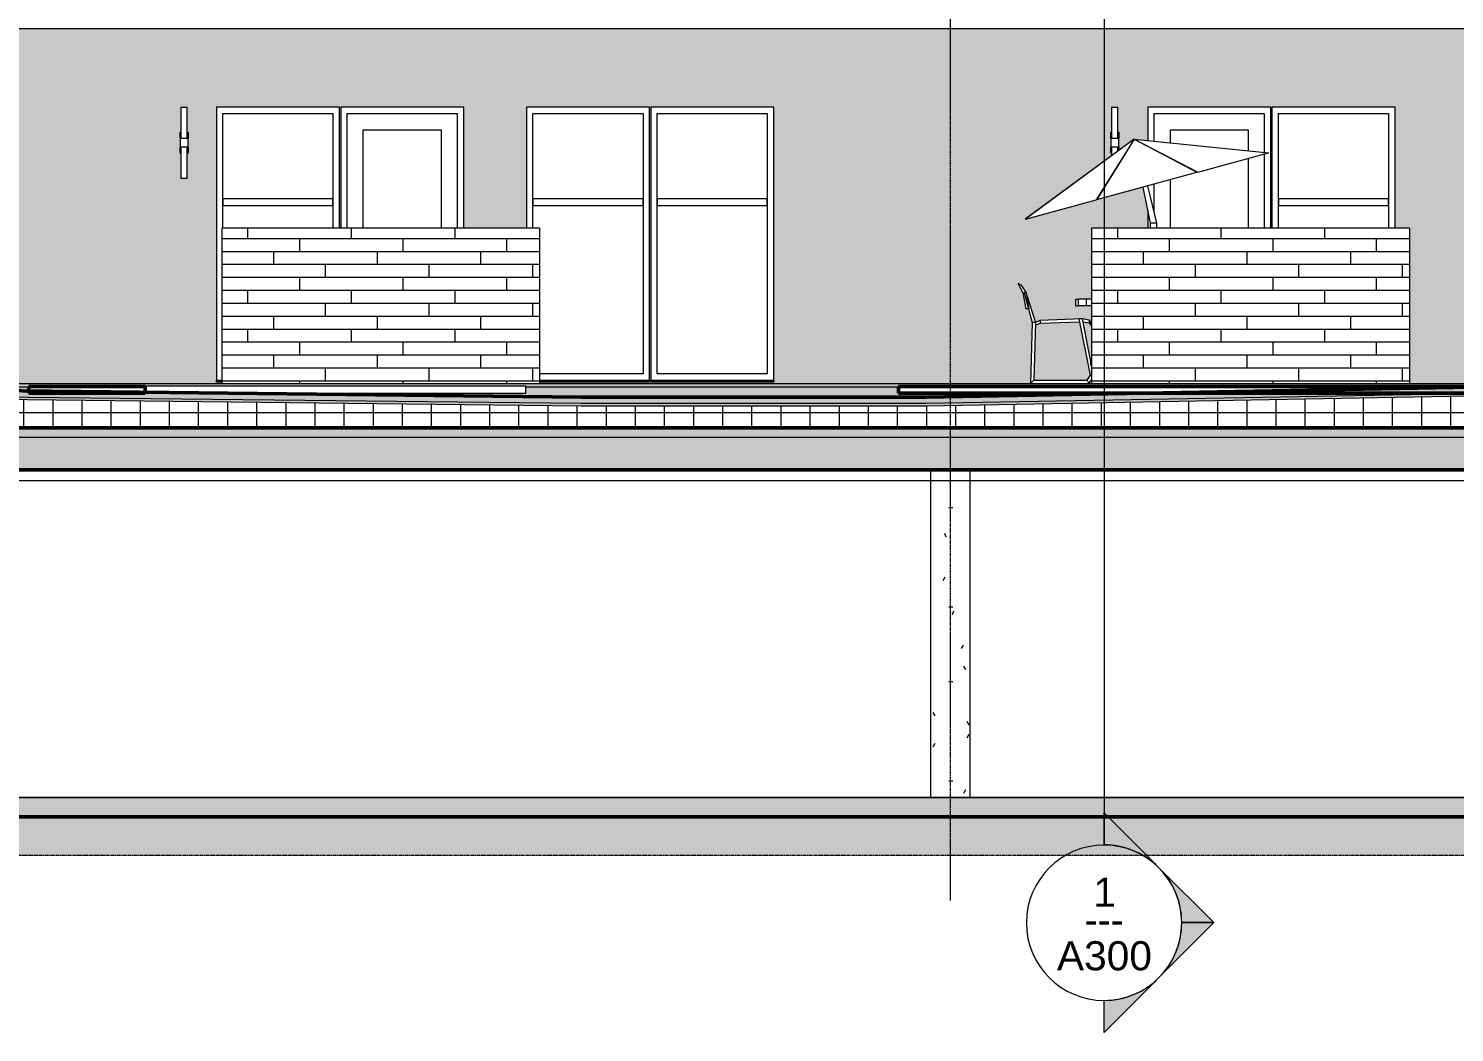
# Model space of a CAD drawing. Header units: inches. Extents: x -4169 to 1217, y -214 to 588.
# Drawn here: x -898.8 to -458.1, y -200.6 to 109.7 of the extents above; entities that cross this region are included whole.
import ezdxf

# ---------------------------------------------------------------- set-up
doc = ezdxf.new("R2010")
doc.units = ezdxf.units.IN
doc.header["$MEASUREMENT"] = 0
doc.linetypes.add('Aligning Line 1_8_', pattern=[0.25, 0.125, -0.125])
doc.linetypes.add('Grid Line 1_2_', pattern=[0.875, 0.5, -0.125, 0.125, -0.125])
for name, color, linetype, lineweight in [('0-6', 90, 'Continuous', 5), ('A-CLNG', 13, 'Continuous', 13), ('A-FLOR', 192, 'Continuous', 13), ('A-FLOR-3', 192, 'Continuous', 50), ('A-FLOR-LEVL-1', 51, 'Grid Line 1_2_', 9), ('A-FLOR-MCUT', 51, 'Continuous', 13), ('A-FLOR-PATT-1', 8, 'Continuous', 9), ('A-GLAZ', 151, 'Continuous', 13), ('A-WALL', 113, 'Continuous', 13), ('A-WALL-PATT-3', 111, 'Continuous', 9), ('C-BLDG-PADS-1', 55, 'Continuous', 9), ('C-BLDG-PADS-2', 10, 'Continuous', 13), ('C-TOPO', 7, 'Continuous', 9), ('C-TOPO-1', 250, 'Continuous', 50), ('E-LITE-EQPM', 33, 'Continuous', 9), ('G-ANNO-SYMB', 111, 'Aligning Line 1_8_', 9), ('G-ANNO-SYMB-2', 147, 'Aligning Line 1_8_', 9), ('G-ANNO-SYMB-3', 111, 'Continuous', 9), ('G-IMPT', 8, 'Continuous', 9), ('L-SITE', 91, 'Continuous', 9), ('S-COLS', 52, 'Continuous', 9), ('S-GRID-1', 1, 'Grid Line 1_2_', 9)]:
    doc.layers.add(name, color=color, linetype=linetype, lineweight=lineweight)
doc.styles.add('Arial', font='arial.ttf', dxfattribs={"height": 9})
doc.styles.add('Century Gothic', font='ufonts.com_century-gothic.ttf', dxfattribs={"height": 9})
pattern_1 = [(0, (-474.158, 0.8), (0, 4), []), (90, (-474.158, 0.8), (-8, 8), [4, -28]), (90, (-458.158, 4.8), (-8, 8), [4, -28])]
pattern_2 = [(0, (-742.958, 0.8), (0, 4), []), (90, (-742.958, 0.8), (-8, 8), [4, -28]), (90, (-726.958, 4.8), (-8, 8), [4, -28])]

# ---------------------------------------------------------------- blocks, each defined once
blk = doc.blocks.new('CTR - 2nd Phase_rvt-2-BUILDING ELEVATION - COURTYARD - LOOKING WEST')
at = {"layer": 'A-FLOR-LEVL-1'}
for p, q in [((1814.21, 0), (4168.71, 0)), ((1814.21, -30), (4168.71, -30)), ((1814.21, -128), (4168.71, -128))]:
    blk.add_line(p, q, dxfattribs=at)
blk = doc.blocks.new('CTR  - Topography_rvt-2-BUILDING ELEVATION - COURTYARD - LOOKING WEST')
at = {"layer": 'C-BLDG-PADS-1'}
h = blk.add_hatch(dxfattribs=at)
h.set_pattern_fill('FP_44', color=256, style=0, pattern_type=2)
h.set_pattern_definition([(50, (0, 0), (27.5427, -2.40992), [2.88, -31.68]), (355, (0, 0), (-5.32784, 28.88427), [2.304, -25.344]), (100.451, (2.295, -0.2), (22.21532, 26.47393), [2.448, -26.924]), (46.184, (0, 7.68), (40.98187, -6.35642), [4.32, -47.52]), (96.636, (3.415, 7.15), (35.89075, 37.4062), [3.671, -40.386]), (351.184, (0, 7.68), (35.89097, 37.4062), [3.456, -38.016]), (21, (3.84, 5.76), (22.92104, -15.46073), [2.88, -31.68]), (326, (3.84, 5.76), (9.34353, 27.84574), [2.304, -25.344]), (71.451, (5.75, 4.472), (32.26477, 12.38442), [2.448, -26.924]), (37.5, (0, 0), (0.466855, 12.782707), [1.267, -23.77, 1.267, -24.461, -25.44]), (37.5, (0, 0), (0.466855, 12.782707), [-50.765, 1.267, -24.173]), (7.5, (0, 0), (10.10159, 15.14509), [1.267, -13.402, 1.267, -23.194, -9.696]), (7.5, (0, 0), (10.10159, 15.14509), [-39.13, 1.267, -8.429]), (327.5, (-8.563, 0), (20.49916, -0.86578), [1.267, -8.333, 1.267, -28.685, -39.744]), (327.5, (-8.563, 0), (20.49916, -0.86578), [-39.552, 1.267, -38.477]), (317.5, (-12.403, 0), (22.39478, 3.84429), [1.267, -11.213, 1.267, -18.624, -28.224]), (317.5, (-12.403, 0), (22.39478, 3.84429), [-32.371, 1.267, -26.957])])
h.paths.add_polyline_path([(2856.41, -134), (3824.32, -134), (3824.32, -128), (1938.32, -128), (1938.32, -134), (2721.34, -134)], flags=0)
at = {"layer": 'C-TOPO'}
h = blk.add_hatch(dxfattribs=at)
h.set_pattern_fill('FP_25', color=256, style=0, pattern_type=2)
h.set_pattern_definition([(0, (0, 0), (24, 24), [24, -24]), (0, (0, 9), (24, 24), [24, -24]), (0, (0, 18), (24, 24), [24, -24]), (90, (3, 21), (-24, 24), [24, -24]), (90, (12, 21), (-24, 24), [24, -24]), (90, (21, 21), (-24, 24), [24, -24])])
h.paths.add_polyline_path([(3812.32, -145.87), (3812.32, -134.01), (1938.32, -134.01), (1938.32, -145.87), (3801.89, -145.87)], flags=0)
at = {"layer": 'A-FLOR-LEVL-1'}
for p, q in [((1814.21, 0), (4168.71, 0)), ((1814.21, -128), (4168.71, -128))]:
    blk.add_line(p, q, dxfattribs=at)
at = {"layer": 'C-BLDG-PADS-2'}
for p, q in [((3824.32, -128), (1938.32, -128)), ((1938.32, -134), (3824.32, -134))]:
    blk.add_line(p, q, dxfattribs=at)
at = {"layer": 'C-TOPO'}
blk.add_line((2866.91, -134.01), (1938.32, -134.01), dxfattribs=at)
at = {"layer": 'C-TOPO-1'}
blk.add_line((2866.91, -134.01), (1938.32, -134.01), dxfattribs=at)
at = {"layer": 'G-ANNO-SYMB-2'}
blk.add_line((1910.93, 0), (4072.03, 0), dxfattribs=at)
blk = doc.blocks.new('CTR - 1st Phase - Common Walls_rvt-2-BUILDING ELEVATION - COURTYARD - LOOKING WEST')
at = {"layer": 'A-FLOR-LEVL-1'}
for p, q in [((1814.21, 0), (4168.71, 0)), ((1814.21, -30), (4168.71, -30)), ((1814.21, -128), (4168.71, -128))]:
    blk.add_line(p, q, dxfattribs=at)
at = {"layer": 'G-ANNO-SYMB-2'}
blk.add_line((1910.93, 0), (4072.03, 0), dxfattribs=at)
blk = doc.blocks.new('Concrete-Rectangular-Column - ONE-V55-BUILDING ELEVATION - COURTYARD - LOOKING WEST')
at = {"layer": 'S-COLS'}
h = blk.add_hatch(dxfattribs=at)
h.set_pattern_fill('FP_43', color=256, style=0, pattern_type=2)
h.set_pattern_definition([(0, (0, 0), (30.72, 7.68), [1.267, -21.773, 1.267, -21.773, -122.88]), (0, (0, 0), (30.72, 7.68), [-46.08, 1.267, -44.813, 1.267, -21.773, -53.76]), (0, (0, 0), (30.72, 7.68), [-115.2, 1.267, -14.093, 1.267, -37.133]), (120, (11.52, 3.84), (-22.011075, 22.7643), [1.267, -21.773, 1.267, -21.773, -122.88]), (120, (11.52, 3.84), (-22.011075, 22.7643), [-46.08, 1.267, -44.813, 1.267, -21.773, -53.76]), (120, (11.52, 3.84), (-22.011075, 22.7643), [-115.2, 1.267, -14.093, 1.267, -37.133]), (240, (15.36, 19.2), (-8.708925, -30.4443), [1.267, -21.773, 1.267, -21.773, -122.88]), (240, (15.36, 19.2), (-8.708925, -30.4443), [-46.08, 1.267, -44.813, 1.267, -21.773, -53.76]), (240, (15.36, 19.2), (-8.708925, -30.4443), [-115.2, 1.267, -14.093, 1.267, -37.133])])
h.paths.add_polyline_path([(2494.32, -128), (2506.32, -128), (2506.32, -26.75), (2494.32, -26.75), (2494.32, -61.76)], flags=0)
for p, q in [((2494.32, -128), (2494.32, -26.75)), ((2506.32, -26.75), (2506.32, -128))]:
    blk.add_line(p, q, dxfattribs=at)
blk = doc.blocks.new('Outdoor Table01 - 02ZUTB01_dwg-1294291-BUILDING ELEVATION - COURTYARD - LOOKING WEST')
at = {"layer": 'G-IMPT'}
for p, q in [((2557.12, 75.5), (2523.44, 50.77)), ((2557.12, 75.5), (2523.44, 50.77)), ((2557.12, 75.5), (2523.55, 50.8)), ((2557.12, 75.5), (2545.38, 56.75)), ((2557.12, 75.5), (2545.63, 56.82)), ((2557.12, 75.5), (2598.7, 71.29)), ((2557.12, 75.5), (2598.7, 71.29)), ((2557.12, 75.5), (2576.51, 65.24)), ((2557.12, 75.5), (2576.76, 65.31)), ((2557.12, 75.5), (2598.59, 71.26)), ((2576.76, 65.31), (2598.59, 71.26)), ((2545.63, 56.82), (2576.51, 65.24)), ((2562.12, 49.5), (2559.88, 60.7)), ((2564.12, 49.5), (2561.34, 61.1)), ((2523.55, 50.8), (2545.38, 56.75)), ((2562.12, 48), (2562.12, 49.5)), ((2564.12, 49.5), (2562.12, 49.5)), ((2564.12, 48), (2564.12, 49.5)), ((2521.14, 31), (2522.14, 30.5)), ((2521.14, 31), (2522.75, 28)), ((2522.14, 30.5), (2523.75, 28)), ((2522.75, 28), (2523.62, 23)), ((2522.75, 28), (2523.12, 28)), ((2523.62, 28), (2523.12, 28)), ((2523.12, 28), (2525.62, 18.83)), ((2523.62, 28), (2523.88, 27.21)), ((2523.62, 28), (2523.75, 28)), ((2523.75, 28), (2524.62, 23)), ((2523.9, 27.15), (2526.62, 18.83)), ((2524.49, 23), (2523.62, 23)), ((2524.62, 23), (2524.56, 23)), ((2539.12, 24), (2539.12, 26)), ((2539.12, 26), (2539.94, 26)), ((2539.12, 24), (2539.94, 24)), ((2542.34, 26), (2539.94, 26)), ((2539.94, 24), (2539.94, 26)), ((2542.34, 24), (2539.94, 24)), ((2543.92, 26), (2542.34, 26)), ((2542.34, 24), (2542.34, 26)), ((2543.92, 24), (2542.34, 24)), ((2525.62, 18.83), (2525.12, 0)), ((2526.62, 18.83), (2525.62, 18.83)), ((2526.62, 18.83), (2526.12, 1)), ((2528.12, 18.48), (2526.6, 17.98)), ((2528.12, 19.48), (2526.62, 18.83)), ((2541.12, 20), (2528.12, 19.48)), ((2528.12, 19.48), (2528.12, 18.48)), ((2540.33, 18.97), (2528.12, 18.48)), ((2543.62, 2.5), (2540.12, 20)), ((2541.12, 20), (2540.12, 20)), ((2543.92, 5.6), (2541.12, 20)), ((2543.25, 19.59), (2541.12, 20)), ((2543.25, 18.59), (2541.33, 18.96)), ((2543.25, 19.59), (2543.92, 18.29)), ((2543.25, 19.59), (2543.25, 18.59)), ((2543.25, 18.59), (2543.92, 17.79)), ((2543.62, 6.5), (2543.62, 5.5)), ((2525.12, 0), (2526.12, 1)), ((2525.12, 0), (2543.12, 0)), ((2526.12, 1), (2542.62, 1)), ((2542.62, 1), (2543.62, 2.5)), ((2542.62, 1), (2543.12, 0)), ((2543.12, 0), (2543.92, 1.07)), ((2543.62, 2.5), (2543.92, 2.35))]:
    blk.add_line(p, q, dxfattribs=at)
blk = doc.blocks.new('Outdoor Table01 - Outdoor Table01-1899970-BUILDING ELEVATION - COURTYARD - LOOKING WEST')
blk.add_blockref('Outdoor Table01 - 02ZUTB01_dwg-1294291-BUILDING ELEVATION - COURTYARD - LOOKING WEST', (0, 0))
blk = doc.blocks.new('_THE_ WINDOW _ DOOR - Door - 1st Floor-2113397-BUILDING ELEVATION - COURTYARD - LOOKING WEST')
at = {"layer": 'A-GLAZ'}
for p, q in [((3329.31, 85.37), (3329.31, 48)), ((3367.34, 85.37), (3329.31, 85.37)), ((3367.34, 48), (3367.34, 85.37)), ((3331.31, 83.37), (3365.34, 83.37)), ((3331.31, 48), (3331.31, 83.37)), ((3365.34, 83.37), (3365.34, 48)), ((3336.31, 78.37), (3360.34, 78.37)), ((3336.31, 48), (3336.31, 78.37)), ((3360.34, 78.37), (3360.34, 48))]:
    blk.add_line(p, q, dxfattribs=at)
blk = doc.blocks.new('_THE_ WINDOW _ DOOR - Window - 1st Floor-2113384-BUILDING ELEVATION - COURTYARD - LOOKING WEST')
at = {"layer": 'A-GLAZ'}
for p, q in [((2599.71, 85.37), (2599.71, 48)), ((2637.74, 85.37), (2599.71, 85.37)), ((2637.74, 48), (2637.74, 85.37)), ((2601.71, 83.37), (2635.74, 83.37)), ((2601.71, 48), (2601.71, 83.37)), ((2635.74, 83.37), (2635.74, 48)), ((2635.74, 57), (2601.71, 57)), ((2601.71, 57), (2601.71, 55)), ((2601.71, 55), (2635.74, 55)), ((2635.74, 55), (2635.74, 57))]:
    blk.add_line(p, q, dxfattribs=at)
blk = doc.blocks.new('_THE_ WINDOW _ DOOR - Door - 1st Floor-2113385-BUILDING ELEVATION - COURTYARD - LOOKING WEST')
at = {"layer": 'A-GLAZ'}
for p, q in [((2599.34, 85.37), (2561.31, 85.37)), ((2561.31, 85.37), (2561.31, 75.07)), ((2599.34, 48), (2599.34, 85.37)), ((2563.31, 74.87), (2563.31, 83.37)), ((2563.31, 83.37), (2597.34, 83.37)), ((2597.34, 83.37), (2597.34, 71.39)), ((2568.31, 74.36), (2568.31, 78.37)), ((2568.31, 78.37), (2592.34, 78.37)), ((2592.34, 78.37), (2592.34, 71.9)), ((2563.31, 72.22), (2563.31, 72.29)), ((2597.34, 70.92), (2597.34, 48)), ((2568.31, 69.58), (2568.31, 69.69)), ((2592.34, 69.56), (2592.34, 48)), ((2568.31, 48), (2568.31, 63)), ((2563.31, 52.89), (2563.31, 61.64)), ((2561.31, 53.56), (2561.31, 48))]:
    blk.add_line(p, q, dxfattribs=at)
blk = doc.blocks.new('_THE_ WINDOW _ DOOR - Window - 1st Floor-V71-BUILDING ELEVATION - COURTYARD - LOOKING WEST')
at = {"layer": 'A-GLAZ'}
for p, q in [((2273.5, 85.37), (2273.5, 1)), ((2311.52, 85.37), (2273.5, 85.37)), ((2311.52, 48), (2311.52, 85.37)), ((2275.5, 83.37), (2309.52, 83.37)), ((2275.5, 48), (2275.5, 83.37)), ((2309.52, 83.37), (2309.52, 48)), ((2309.52, 57), (2275.5, 57)), ((2275.5, 57), (2275.5, 55)), ((2275.5, 55), (2309.52, 55)), ((2309.52, 55), (2309.52, 57)), ((2273.5, 1), (2275.12, 1)), ((2273.5, 1), (2273.5, 0.5)), ((2273.5, 0.5), (2275.12, 0.5))]:
    blk.add_line(p, q, dxfattribs=at)
blk = doc.blocks.new('_THE_ WINDOW _ DOOR - Window - 1st Floor-V68-BUILDING ELEVATION - COURTYARD - LOOKING WEST')
at = {"layer": 'A-GLAZ'}
for p, q in [((3137.31, 85.37), (3137.31, 48)), ((3175.34, 85.37), (3137.31, 85.37)), ((3175.34, 1), (3175.34, 85.37)), ((3139.31, 83.37), (3173.34, 83.37)), ((3139.31, 48), (3139.31, 83.37)), ((3173.34, 83.37), (3173.34, 3)), ((3173.34, 57), (3139.31, 57)), ((3139.31, 57), (3139.31, 55)), ((3139.31, 55), (3173.34, 55)), ((3173.34, 55), (3173.34, 57)), ((3173.34, 3), (3141.37, 3)), ((3141.37, 1), (3175.34, 1)), ((3141.37, 0.5), (3175.34, 0.5)), ((3175.34, 0.5), (3175.34, 1))]:
    blk.add_line(p, q, dxfattribs=at)
blk = doc.blocks.new('_THE_ WINDOW _ DOOR - Window - 1st Floor-V72-BUILDING ELEVATION - COURTYARD - LOOKING WEST')
at = {"layer": 'A-GLAZ'}
for p, q in [((2138.72, 85.37), (2138.72, 1)), ((2176.75, 85.37), (2138.72, 85.37)), ((2176.75, 1), (2176.75, 85.37)), ((2140.72, 83.37), (2174.75, 83.37)), ((2140.72, 3), (2140.72, 83.37)), ((2174.75, 83.37), (2174.75, 3)), ((2174.75, 57), (2140.72, 57)), ((2140.72, 57), (2140.72, 55)), ((2140.72, 55), (2174.75, 55)), ((2174.75, 55), (2174.75, 57)), ((2138.72, 1), (2176.75, 1)), ((2138.72, 1), (2138.72, 0.5)), ((2138.72, 0.5), (2176.75, 0.5)), ((2174.75, 3), (2140.72, 3)), ((2176.75, 0.5), (2176.75, 1))]:
    blk.add_line(p, q, dxfattribs=at)
blk = doc.blocks.new('VISA-OW2400-02-SASS - OW2400-L30K-MVOLT-V80-BUILDING ELEVATION - COURTYARD - LOOKING WEST')
at = {"layer": 'E-LITE-EQPM'}
for p, q in [((2550.12, 85.37), (2552.12, 85.37)), ((2550.12, 85.37), (2550.12, 75.75)), ((2552.12, 75.75), (2552.12, 85.37)), ((2549.87, 77.62), (2550.12, 77.62)), ((2549.87, 75.75), (2549.87, 77.62)), ((2549.87, 75.75), (2552.37, 75.75)), ((2549.87, 75.75), (2549.87, 73)), ((2552.12, 77.62), (2552.37, 77.62)), ((2552.37, 77.62), (2552.37, 75.75)), ((2552.37, 73), (2552.37, 75.75)), ((2552.37, 73), (2549.87, 73)), ((2549.87, 71.12), (2549.87, 73)), ((2549.87, 71.12), (2550.12, 71.12)), ((2550.12, 73), (2550.12, 70.35)), ((2552.12, 71.82), (2552.12, 73)), ((2552.37, 73), (2552.37, 72)), ((2552.12, 67.37), (2552.12, 67.52)), ((2550.12, 64.32), (2550.12, 64.12))]:
    blk.add_line(p, q, dxfattribs=at)
blk = doc.blocks.new('VISA-OW2400-02-SASS - OW2400-L30K-MVOLT-V79-BUILDING ELEVATION - COURTYARD - LOOKING WEST')
at = {"layer": 'E-LITE-EQPM'}
for p, q in [((3242.07, 85.37), (3244.07, 85.37)), ((3242.07, 85.37), (3242.07, 75.75)), ((3244.07, 75.75), (3244.07, 85.37)), ((3241.82, 77.62), (3242.07, 77.62)), ((3241.82, 75.75), (3241.82, 77.62)), ((3241.82, 75.75), (3244.32, 75.75)), ((3241.82, 75.75), (3241.82, 73)), ((3244.07, 77.62), (3244.32, 77.62)), ((3244.32, 77.62), (3244.32, 75.75)), ((3244.32, 73), (3244.32, 75.75)), ((3244.32, 73), (3241.82, 73)), ((3241.82, 71.12), (3241.82, 73)), ((3241.82, 71.12), (3242.07, 71.12)), ((3242.07, 73), (3242.07, 63.37)), ((3244.07, 63.37), (3244.07, 73)), ((3244.32, 71.12), (3244.07, 71.12)), ((3244.32, 73), (3244.32, 71.12)), ((3244.07, 63.37), (3242.07, 63.37))]:
    blk.add_line(p, q, dxfattribs=at)
blk = doc.blocks.new('Section - Section Head - Filled-22785-BUILDING ELEVATION - COURTYARD - LOOKING WEST')
at = {"layer": 'G-ANNO-SYMB-3'}
h = blk.add_hatch(color=256, dxfattribs=at)
edge = h.paths.add_edge_path(flags=0)
edge.add_line((2563.93, -148.84), (2547.82, -132.73))
edge.add_line((2547.82, -132.73), (2547.82, -142.64))
edge.add_arc((2547.82, -166.67), 24.03, 47.9216, 90, ccw=False)
h = blk.add_hatch(color=256, dxfattribs=at)
edge = h.paths.add_edge_path(flags=0)
edge.add_arc((2547.82, -166.67), 24, 0, 45, ccw=False)
edge.add_line((2571.82, -166.67), (2581.76, -166.67))
edge.add_line((2581.76, -166.67), (2564.79, -149.7))
h = blk.add_hatch(color=256, dxfattribs=at)
edge = h.paths.add_edge_path(flags=0)
edge.add_line((2564.79, -183.64), (2581.76, -166.67))
edge.add_line((2581.76, -166.67), (2571.82, -166.67))
edge.add_arc((2547.82, -166.67), 24, 315, 360, ccw=False)
h = blk.add_hatch(color=256, dxfattribs=at)
edge = h.paths.add_edge_path(flags=0)
edge.add_arc((2547.82, -166.67), 24.03, 270, 312.0784, ccw=False)
edge.add_line((2547.82, -190.7), (2547.82, -200.61))
edge.add_line((2547.82, -200.61), (2563.93, -184.51))
for p, q in [((2547.82, -142.64), (2547.82, -132.73)), ((2547.82, -132.73), (2563.93, -148.84)), ((2564.79, -149.7), (2581.76, -166.67)), ((2581.76, -166.67), (2564.79, -183.64)), ((2571.82, -166.67), (2581.76, -166.67)), ((2581.76, -166.67), (2571.82, -166.67)), ((2563.93, -184.51), (2547.82, -200.61)), ((2547.82, -200.61), (2547.82, -190.7))]:
    blk.add_line(p, q, dxfattribs=at)
for centre, radius, start, end in [((2547.82, -166.7), 24, 90, 270), ((2547.82, -166.67), 24.03, 47.9216, 90), ((2547.82, -166.7), 24, 270, 90), ((2547.82, -166.67), 24, 360, 45), ((2547.82, -166.67), 24, 315, 360), ((2547.82, -166.67), 24.03, 270, 312.0784)]:
    blk.add_arc(centre, radius, start, end, dxfattribs=at)

msp = doc.modelspace()

# ---------------------------------------------------------------- hatches: boundary and pattern name
at = {"layer": 'A-FLOR-PATT-1'}
h = msp.add_hatch(dxfattribs=at)
h.set_pattern_fill('FP_19', color=256, style=0, pattern_type=2)
h.set_pattern_definition([(0, (-3114.207, 0), (24, 24), [24, -24]), (0, (-3114.207, 9), (24, 24), [24, -24]), (0, (-3114.207, 18), (24, 24), [24, -24]), (90, (-3111.207, 21), (-24, 24), [24, -24]), (90, (-3102.207, 21), (-24, 24), [24, -24]), (90, (-3093.207, 21), (-24, 24), [24, -24])])
h.paths.add_polyline_path([(-1118.3412, -6.2547), (-1087.3153, -6.2547), (-1014.8499, -3.0005), (-728.0208, -6.2529), (-621.3912, -6.2529), (-443.5175, -3.0102), (-232.4722, -6.2529), (-97.7449, -6.2529), (285.6533, -3.0127), (285.6533, -1.0127), (-97.7175, -4.2526), (-234.3671, -4.2526), (-444.1584, -1), (-621.3931, -4.2526), (-730.5391, -4.2242), (-1014.8834, -1), (-1087.3534, -4.2544), (-1118.8625, -4.2249), (-1180.8834, -1), (-1180.8834, -3.0027), (-1118.8625, -6.2276)], flags=0)
h = msp.add_hatch(dxfattribs=at)
h.set_pattern_fill('FP_45', color=256, style=0, pattern_type=2)
h.set_pattern_definition([(0, (-3114.207, 0), (0, 4.798), []), (315, (-3114.207, 0), (4.7984266, 0), [6.786, -6.786]), (45, (-3114.207, 0), (4.7984266, 0), [6.786, -6.786])])
h.paths.add_polyline_path([(-1118.3585, -7.0048), (-1087.301, -7.0048), (-1014.8373, -3.7507), (-728.015, -7.003), (-621.3905, -7.003), (-443.5175, -3.7603), (-232.4722, -7.003), (-97.7552, -7.003), (287.1533, -3.7501), (287.1533, -3.0001), (-97.7449, -6.2529), (-234.3631, -6.2529), (-444.1556, -3.0003), (-621.3912, -6.2529), (-730.5391, -6.2243), (-1014.8499, -3.0005), (-1087.3153, -6.2547), (-1118.8625, -6.2276), (-1180.8834, -3.0027), (-1180.8834, -3.7537), (-1118.8625, -6.9786)], flags=0)
h = msp.add_hatch(dxfattribs=at)
h.set_pattern_fill('FP_57', color=256, style=0, pattern_type=2)
h.set_pattern_definition([(0, (-3114.207, 0), (0, 9), []), (90, (-3114.207, 0), (-9, 6e-16), [])])
h.paths.add_polyline_path([(-409.7502, -13.75), (287.1533, -13.75), (287.1533, -3.7501), (-97.7552, -7.003), (-234.3616, -7.003), (-444.1545, -3.7504), (-621.3905, -7.003), (-730.5391, -6.9744), (-1014.8373, -3.7507), (-1087.301, -7.0048), (-1118.8625, -6.9786), (-1180.8834, -3.7537), (-1180.8834, -13.75), (-426.6339, -13.75)], flags=0)
h = msp.add_hatch(dxfattribs=at)
h.set_pattern_fill('FP_58', color=256, style=0, pattern_type=2)
h.set_pattern_definition([(0, (-3114.20715, -4.251), (15.36, 0.067), [1.267, -10.253, 1.267, -10.253, -61.44]), (0, (-3114.20715, -4.251), (15.36, 0.067), [-23.04, 1.267, -21.773, 1.267, -10.253, -26.88]), (0, (-3114.20715, -4.251), (15.36, 0.067), [-57.6, 1.267, -6.413, 1.267, -17.933]), (178.273, (-3108.44715, -4.218), (-11.0060386766, 0.197781823), [0.634, -5.129, 0.634, -5.129, -30.734]), (178.273, (-3108.44715, -4.218), (-11.0060386766, 0.197781823), [-11.525, 0.634, -10.891, 0.634, -5.129, -13.446]), (178.273, (-3108.44715, -4.218), (-11.0060386766, 0.197781823), [-28.813, 0.634, -3.208, 0.634, -8.97]), (181.727, (-3106.52715, -4.084), (-4.3539811594, -0.26533764), [0.634, -5.129, 0.634, -5.129, -30.734]), (181.727, (-3106.52715, -4.084), (-4.3539811594, -0.26533764), [-11.525, 0.634, -10.891, 0.634, -5.129, -13.446]), (181.727, (-3106.52715, -4.084), (-4.3539811594, -0.26533764), [-28.813, 0.634, -3.208, 0.634, -8.97])])
h.paths.add_polyline_path([(-696.7719, -4.2526), (-621.3905, -4.2525), (-554.1094, -3), (-629.8834, -2.9885), (-629.8834, -1.0261), (-745.0834, -1.0261), (-745.0834, -2.9885), (-838.4571, -3.0005), (-728.015, -4.2526), (-713.6555, -4.2526)], flags=0)
h.paths.add_polyline_path([(-898.6834, -2.3176), (-898.6834, -1.0261), (-1009.1189, -1.0654), (-899.3754, -2.3098)], flags=0)
h = msp.add_hatch(dxfattribs=at)
h.set_pattern_fill('FP_43', color=256, style=0, pattern_type=2)
h.set_pattern_definition([(0, (-3114.207, 0), (30.72, 7.68), [1.267, -21.773, 1.267, -21.773, -122.88]), (0, (-3114.207, 0), (30.72, 7.68), [-46.08, 1.267, -44.813, 1.267, -21.773, -53.76]), (0, (-3114.207, 0), (30.72, 7.68), [-115.2, 1.267, -14.093, 1.267, -37.133]), (120, (-3102.687, 3.84), (-22.011075, 22.7643), [1.267, -21.773, 1.267, -21.773, -122.88]), (120, (-3102.687, 3.84), (-22.011075, 22.7643), [-46.08, 1.267, -44.813, 1.267, -21.773, -53.76]), (120, (-3102.687, 3.84), (-22.011075, 22.7643), [-115.2, 1.267, -14.093, 1.267, -37.133]), (240, (-3098.847, 19.2), (-8.708925, -30.4443), [1.267, -21.773, 1.267, -21.773, -122.88]), (240, (-3098.847, 19.2), (-8.708925, -30.4443), [-46.08, 1.267, -44.813, 1.267, -21.773, -53.76]), (240, (-3098.847, 19.2), (-8.708925, -30.4443), [-115.2, 1.267, -14.093, 1.267, -37.133])])
h.paths.add_polyline_path([(293.6533, -16.75), (293.6533, -13.75), (-1180.8834, -13.75), (-1180.8834, -16.75), (282.4784, -16.75)], flags=0)
h = msp.add_hatch(dxfattribs=at)
h.set_pattern_fill('FP_44', color=256, style=0, pattern_type=2)
h.set_pattern_definition([(50, (-3114.207, 0), (27.5427, -2.40992), [2.88, -31.68]), (355, (-3114.207, 0), (-5.32784, 28.88427), [2.304, -25.344]), (100.451, (-3111.912, -0.2), (22.21532, 26.47393), [2.448, -26.924]), (46.184, (-3114.207, 7.68), (40.98187, -6.35642), [4.32, -47.52]), (96.636, (-3110.792, 7.15), (35.89075, 37.4062), [3.671, -40.386]), (351.184, (-3114.207, 7.68), (35.89097, 37.4062), [3.456, -38.016]), (21, (-3110.367, 5.76), (22.92104, -15.46073), [2.88, -31.68]), (326, (-3110.367, 5.76), (9.34353, 27.84574), [2.304, -25.344]), (71.451, (-3108.457, 4.472), (32.26477, 12.38442), [2.448, -26.924]), (37.5, (-3114.207, 0), (0.466855, 12.782707), [1.267, -23.77, 1.267, -24.461, -25.44]), (37.5, (-3114.207, 0), (0.466855, 12.782707), [-50.765, 1.267, -24.173]), (7.5, (-3114.207, 0), (10.10159, 15.14509), [1.267, -13.402, 1.267, -23.194, -9.696]), (7.5, (-3114.207, 0), (10.10159, 15.14509), [-39.13, 1.267, -8.429]), (327.5, (-3122.77, 0), (20.49916, -0.86578), [1.267, -8.333, 1.267, -28.685, -39.744]), (327.5, (-3122.77, 0), (20.49916, -0.86578), [-39.552, 1.267, -38.477]), (317.5, (-3126.61, 0), (22.39478, 3.84429), [1.267, -11.213, 1.267, -18.624, -28.224]), (317.5, (-3126.61, 0), (22.39478, 3.84429), [-32.371, 1.267, -26.957])])
h.paths.add_polyline_path([(-1180.8834, -26.75), (293.6533, -26.75), (293.6533, -16.75), (-1180.8834, -16.75), (-1180.8834, -19.7106)], flags=0)
at = {"layer": 'A-WALL-PATT-3'}
h = msp.add_hatch(dxfattribs=at)
h.set_pattern_fill('FP_61', color=256, style=0, pattern_type=2)
h.set_pattern_definition([(0, (-1012.071, 0.8), (0, 4), []), (90, (-1012.071, 0.8), (-8, 8), [4, -28]), (90, (-996.071, 4.8), (-8, 8), [4, -28])])
h.paths.add_polyline_path([(-1016.3834, -1.0261), (-898.6834, -1), (-898.6834, -0.75), (-745.0834, -0.75), (-745.0834, -1.0261), (-629.8834, -1), (-629.8834, -0.75), (-476.2834, -0.75), (-476.2834, -1), (-341.8834, -1), (-341.8834, -0.75), (-188.2834, -0.75), (-188.2834, -1.0261), (-130.6834, -1), (-130.6834, -0.75), (22.9166, -0.75), (22.9166, -1.0261), (99.7166, -1), (99.7166, -0.75), (253.3166, -0.75), (253.3166, -1.0261), (285.6533, -1.0063), (285.6533, 1), (285.1533, 1), (285.1533, 85.375), (285.6533, 85.375), (285.6533, 109.625), (-1016.3834, 109.625), (-1016.3834, -1)], flags=0)
h.paths.add_polyline_path([(-560.5834, 0), (-570.2834, 0), (-570.2834, 1.0667), (-571.0834, 0), (-589.0834, 0), (-588.5834, 18.8295), (-589.7203, 23), (-590.5834, 23), (-591.4534, 28), (-593.069, 31), (-592.069, 30.5), (-590.4534, 28), (-590.3056, 27.1508), (-587.5834, 18.8295), (-586.0834, 19.4798), (-573.0834, 20), (-570.9533, 19.5852), (-570.2834, 18.2871), (-570.2834, 24), (-575.0834, 24), (-575.0834, 26), (-570.2834, 26), (-570.2834, 48), (-552.8959, 48), (-552.8959, 53.5625), (-554.3243, 60.7046), (-568.5729, 56.8187), (-564.0834, 64.1183), (-564.0834, 64.3233), (-568.8271, 56.7493), (-590.6572, 50.7957), (-564.0834, 70.3492), (-564.0834, 71.125), (-564.3334, 71.125), (-564.3334, 77.625), (-564.0834, 77.625), (-564.0834, 85.375), (-562.0834, 85.375), (-562.0834, 77.625), (-561.8334, 77.625), (-561.8334, 72.0048), (-557.0834, 75.5), (-552.8959, 75.072), (-552.8959, 85.375), (-514.8709, 85.375), (-514.8709, 48), (-514.4959, 48), (-514.4959, 85.375), (-476.4709, 85.375), (-476.4709, 48), (-472.0334, 48), (-472.0334, 0), (-560.0834, 0)], flags=0)
h.paths.add_polyline_path([(-814.9572, 0), (-839.0834, 0.0403), (-839.0834, 0.5), (-840.7084, 0.5), (-840.7084, 85.375), (-802.6834, 85.375), (-802.6834, 48), (-802.3084, 48), (-802.3084, 85.375), (-764.2834, 85.375), (-764.2834, 48), (-744.8959, 48), (-744.8959, 85.375), (-706.8709, 85.375), (-706.8709, 0.5), (-740.8334, 0.4793), (-740.8334, 0), (-806.5154, 0)], flags=0)
h.paths.add_polyline_path([(-190.2631, 0), (-282.2834, 0), (-282.2834, 0.5), (-284.0959, 0.5), (-284.0959, 85.375), (-246.0709, 85.375), (-246.0709, 48), (-184.0334, 48), (-184.0334, 0), (-188.2834, 0)], flags=0)
h.paths.add_polyline_path([(159.3166, 0), (159.3166, 0.5), (138.3041, 0.5), (138.3041, 85.375), (176.3291, 85.375), (176.3291, 48), (176.7041, 48), (176.7041, 85.375), (214.7291, 85.375), (214.7291, 48), (215.1041, 48), (215.1041, 85.375), (253.1291, 85.375), (253.1291, 48), (255.4416, 48), (255.4416, 0), (164.293, 0)], flags=0)
h.paths.add_polyline_path([(-71.0834, 0), (-71.0834, 48), (-53.6959, 48), (-53.6959, 85.375), (-15.6709, 85.375), (-15.6709, 48), (-15.2959, 48), (-15.2959, 85.375), (22.7291, 85.375), (22.7291, 48), (23.1041, 48), (23.1041, 85.375), (61.1291, 85.375), (61.1291, 0.5), (27.1666, 0.4741), (27.1666, 0), (-55.1941, 0)], flags=0)
h.paths.add_polyline_path([(-168.8959, 0.5), (-168.8959, 85.375), (-130.8709, 85.375), (-130.8709, 0.5), (-156.4959, 0.5)], flags=0)
h.paths.add_polyline_path([(-668.4709, 0.5), (-706.4959, 0.5), (-706.4959, 85.375), (-668.4709, 85.375), (-668.4709, 1)], flags=0)
h.paths.add_polyline_path([(-322.4959, 0.5), (-322.4959, 85.375), (-284.4709, 85.375), (-284.4709, 0.5), (-316.8903, 0.5)], flags=0)
h.paths.add_polyline_path([(-975.4834, 0.5), (-975.4834, 85.375), (-937.4584, 85.375), (-937.4584, 0.5), (-966.9099, 0.5)], flags=0)
h.paths.add_polyline_path([(-587.5834, 1), (-571.5834, 1), (-570.5834, 2.5), (-573.8771, 18.9682), (-586.0834, 18.4798), (-587.6071, 17.9844), (-588.0834, 1)], flags=0)
h.paths.add_polyline_path([(103.8791, 4), (103.8791, 34), (133.8791, 34), (133.8791, 4), (113.6421, 4)], flags=0)
h.paths.add_polyline_path([(-122.7286, 4), (-125.7842, 4), (-125.7842, 34), (-95.7842, 34), (-95.7842, 4)], flags=0)
h.paths.add_polyline_path([(-426.6339, 4), (-433.6709, 4), (-433.6709, 34), (-403.6709, 34), (-403.6709, 4)], flags=0)
h.paths.add_polyline_path([(-364.6709, 4), (-394.6709, 4), (-394.6709, 34), (-364.6709, 34), (-364.6709, 22.3424)], flags=0)
h.paths.add_polyline_path([(-570.2834, 5.6), (-570.2834, 17.7924), (-570.9533, 18.5852), (-572.8813, 18.9606), (-570.5834, 7.1429)], flags=0)
h.paths.add_polyline_path([(-849.7084, 63.375), (-851.7084, 63.375), (-851.7084, 71.125), (-851.9584, 71.125), (-851.9584, 77.625), (-851.7084, 77.625), (-851.7084, 85.375), (-849.7084, 85.375), (-849.7084, 77.625), (-849.4584, 77.625), (-849.4584, 71.125), (-849.7084, 71.125), (-849.7084, 64.3954)], flags=0)
h.paths.add_polyline_path([(-62.8276, 63.375), (-64.8276, 63.375), (-64.8276, 71.125), (-65.0776, 71.125), (-65.0776, 77.625), (-64.8276, 77.625), (-64.8276, 85.375), (-62.8276, 85.375), (-62.8276, 77.625), (-62.5776, 77.625), (-62.5776, 71.125), (-62.8276, 71.125)], flags=0)
h.paths.add_polyline_path([(-236.8834, 63.375), (-236.8834, 71.125), (-237.1334, 71.125), (-237.1334, 77.625), (-236.8834, 77.625), (-236.8834, 85.375), (-234.8834, 85.375), (-234.8834, 77.625), (-234.6334, 77.625), (-234.6334, 71.125), (-234.8834, 71.125), (-234.8834, 63.375)], flags=0)
h.paths.add_polyline_path([(127.8666, 63.375), (127.8666, 71.125), (127.6166, 71.125), (127.6166, 77.625), (127.8666, 77.625), (127.8666, 85.375), (129.8666, 85.375), (129.8666, 77.625), (130.1166, 77.625), (130.1166, 71.125), (129.8666, 71.125), (129.8666, 63.375)], flags=0)
h.paths.add_polyline_path([(264.3166, 63.375), (262.3166, 63.375), (262.3166, 71.125), (262.0666, 71.125), (262.0666, 77.625), (262.3166, 77.625), (262.3166, 85.375), (264.3166, 85.375), (264.3166, 77.625), (264.5666, 77.625), (264.5666, 71.125), (264.3166, 71.125), (264.3166, 64.3954)], flags=0)
h.paths.add_polyline_path([(-562.0834, 67.3702), (-559.8235, 71.125), (-562.0834, 67.5167)], flags=0)
h.paths.add_polyline_path([(-552.8959, 73.2831), (-552.8959, 73.3266), (-555.1945, 74.5)], flags=0)
h = msp.add_hatch(dxfattribs=at)
h.set_pattern_fill('FP_77', color=256, style=0, pattern_type=2)
h.set_pattern_definition(pattern_2)
h.paths.add_polyline_path([(-764.3064, 0), (-745.0834, 0), (-745.0834, 48), (-839.0834, 48), (-839.0834, 0), (-781.19, 0)], flags=0)
h = msp.add_hatch(dxfattribs=at)
h.set_pattern_fill('FP_77', color=256, style=0, pattern_type=2)
h.set_pattern_definition(pattern_2)
h.paths.add_polyline_path([(-740.8334, 0), (-740.8334, 48), (-745.0834, 48), (-745.0834, 0)], flags=0)
h = msp.add_hatch(dxfattribs=at)
h.set_pattern_fill('FP_76', color=256, style=0, pattern_type=2)
h.set_pattern_definition(pattern_1)
h.paths.add_polyline_path([(-502.6102, 0), (-476.2834, 0), (-476.2834, 48), (-570.2834, 48), (-570.2834, 0), (-511.052, 0)], flags=0)
h = msp.add_hatch(dxfattribs=at)
h.set_pattern_fill('FP_76', color=256, style=0, pattern_type=2)
h.set_pattern_definition(pattern_1)
h.paths.add_polyline_path([(-472.0334, 0), (-472.0334, 48), (-476.2834, 48), (-476.2834, 0)], flags=0)

# ---------------------------------------------------------------- linework, layer by layer
at = {"layer": 'A-CLNG'}
msp.add_line((285.6533, 109.625), (-1046.0334, 109.625), dxfattribs=at)
at = {"layer": 'A-FLOR'}
for p, q in [((-898.6834, -0.75), (-745.0834, -0.75)), ((-898.6834, -0.75), (-898.6834, -1)), ((-839.5159, -2.9885), (-745.0834, -2.9885)), ((-745.0834, -2.9885), (-745.0834, -0.75)), ((-629.8834, -0.75), (-476.2834, -0.75)), ((-629.8834, -1), (-629.8834, -0.75)), ((-476.2834, -0.75), (-476.2834, -1))]:
    msp.add_line(p, q, dxfattribs=at)
at = {"layer": 'A-FLOR-3'}
for p, q in [((-728.0362, -4.2526), (-1014.8834, -1)), ((-862.6834, -1), (-898.6834, -1)), ((-898.6834, -1), (-898.6834, -3)), ((-898.6834, -3), (-862.6834, -3)), ((-862.6834, -3), (-862.6834, -1)), ((-621.3931, -4.2526), (-728.0362, -4.2526)), ((-305.8834, -1), (-629.8834, -1)), ((-629.8834, -1), (-629.8834, -3)), ((-629.8834, -3), (-305.8834, -3)), ((-444.1584, -1), (-621.3931, -4.2526)), ((293.6533, -13.75), (-1180.8834, -13.75)), ((-1180.8834, -26.75), (293.6533, -26.75))]:
    msp.add_line(p, q, dxfattribs=at)
at = {"layer": 'A-FLOR-LEVL-1'}
for p, q in [((-1299.2508, 0), (1053.7573, 0)), ((-1299.2508, -30), (1053.7573, -30)), ((-1299.2508, -128), (1053.7573, -128))]:
    msp.add_line(p, q, dxfattribs=at)
at = {"layer": 'A-FLOR-MCUT'}
for p, q in [((-728.0208, -6.2529), (-1014.8499, -3.0005)), ((-728.015, -7.003), (-1014.8373, -3.7507)), ((-444.1556, -3.0003), (-621.3912, -6.2529)), ((-444.1545, -3.7504), (-621.3905, -7.003)), ((-621.3912, -6.2529), (-728.0208, -6.2529)), ((-621.3905, -7.003), (-728.015, -7.003)), ((293.6533, -16.75), (-1180.8834, -16.75))]:
    msp.add_line(p, q, dxfattribs=at)
at = {"layer": 'A-WALL'}
for p, q in [((-740.8334, 48), (-839.0834, 48)), ((-839.0834, 48), (-839.0834, 0)), ((-740.8334, 48), (-740.8334, 0)), ((-472.0334, 48), (-570.2834, 48)), ((-570.2834, 48), (-570.2834, 0)), ((-472.0334, 48), (-472.0334, 0)), ((-840.7084, 0.5), (-840.7084, 1)), ((-839.0834, 0.5), (-840.7084, 0.5)), ((-839.0834, 0), (-740.8334, 0)), ((-706.8709, 0.5), (-740.8334, 0.5)), ((-706.8709, 1), (-706.8709, 0.5)), ((-706.4959, 0.5), (-706.4959, 1)), ((-668.4709, 0.5), (-706.4959, 0.5)), ((-668.4709, 1), (-668.4709, 0.5)), ((-570.2834, 0), (-472.0334, 0)), ((-1012.58, -1.0261), (-898.6834, -1.0261)), ((-745.0834, -1.0261), (-629.8834, -1.0261))]:
    msp.add_line(p, q, dxfattribs=at)
at = {"layer": 'G-ANNO-SYMB'}
for p, q in [((-1203.2806, 0), (957.8234, 0)), ((-1203.2806, -145.8387), (957.8234, -145.8387))]:
    msp.add_line(p, q, dxfattribs=at)
at = {"layer": 'G-ANNO-SYMB-3'}
msp.add_line((-566.386, 526.9531), (-566.386, -142.6729), dxfattribs=at)
at = {"layer": 'S-GRID-1'}
msp.add_line((-613.8834, -159.8356), (-613.8834, 470.5), dxfattribs=at)

# ---------------------------------------------------------------- block references
at = {"layer": '0-6'}
for name in ['CTR - 2nd Phase_rvt-2-BUILDING ELEVATION - COURTYARD - LOOKING WEST', 'CTR - 1st Phase - Common Walls_rvt-2-BUILDING ELEVATION - COURTYARD - LOOKING WEST', 'CTR  - Topography_rvt-2-BUILDING ELEVATION - COURTYARD - LOOKING WEST']:
    msp.add_blockref(name, (-3114.2072, 0), dxfattribs=at)
at = {"layer": 'A-GLAZ'}
for name, p in [('_THE_ WINDOW _ DOOR - Window - 1st Floor-V71-BUILDING ELEVATION - COURTYARD - LOOKING WEST', (-3114.2072, 0)), ('_THE_ WINDOW _ DOOR - Door - 1st Floor-2113397-BUILDING ELEVATION - COURTYARD - LOOKING WEST', (-4131.6197, 0)), ('_THE_ WINDOW _ DOOR - Window - 1st Floor-V68-BUILDING ELEVATION - COURTYARD - LOOKING WEST', (-3882.2072, 0)), ('_THE_ WINDOW _ DOOR - Window - 1st Floor-V72-BUILDING ELEVATION - COURTYARD - LOOKING WEST', (-2845.2197, 0)), ('_THE_ WINDOW _ DOOR - Door - 1st Floor-2113385-BUILDING ELEVATION - COURTYARD - LOOKING WEST', (-3114.2072, 0)), ('_THE_ WINDOW _ DOOR - Window - 1st Floor-2113384-BUILDING ELEVATION - COURTYARD - LOOKING WEST', (-3114.2072, 0))]:
    msp.add_blockref(name, p, dxfattribs=at)
at = {"layer": 'E-LITE-EQPM'}
for name, p in [('VISA-OW2400-02-SASS - OW2400-L30K-MVOLT-V79-BUILDING ELEVATION - COURTYARD - LOOKING WEST', (-4093.7822, 0)), ('VISA-OW2400-02-SASS - OW2400-L30K-MVOLT-V80-BUILDING ELEVATION - COURTYARD - LOOKING WEST', (-3114.2072, 0))]:
    msp.add_blockref(name, p, dxfattribs=at)
at = {"layer": 'G-ANNO-SYMB-3'}
msp.add_blockref('Section - Section Head - Filled-22785-BUILDING ELEVATION - COURTYARD - LOOKING WEST', (-3114.2072, 0), dxfattribs=at)
at = {"layer": 'L-SITE'}
msp.add_blockref('Outdoor Table01 - Outdoor Table01-1899970-BUILDING ELEVATION - COURTYARD - LOOKING WEST', (-3114.2072, 0), dxfattribs=at)
at = {"layer": 'S-COLS'}
msp.add_blockref('Concrete-Rectangular-Column - ONE-V55-BUILDING ELEVATION - COURTYARD - LOOKING WEST', (-3114.2072, 0), dxfattribs=at)

# ---------------------------------------------------------------- texts
at = {"layer": 'G-ANNO-SYMB-3', "char_height": 9, "attachment_point": 1}
for s, insert, width, style in [('1', (-569.7069, -152.7643), 8.484, 'Arial'), ('---', (-572.3582, -161.271), 15.453, 'Century Gothic'), ('A300', (-580.951, -172.4005), 35.754, 'Arial')]:
    msp.add_mtext(s, dxfattribs=dict(at, insert=insert, width=width, style=style))

doc.saveas('drawing.dxf')
